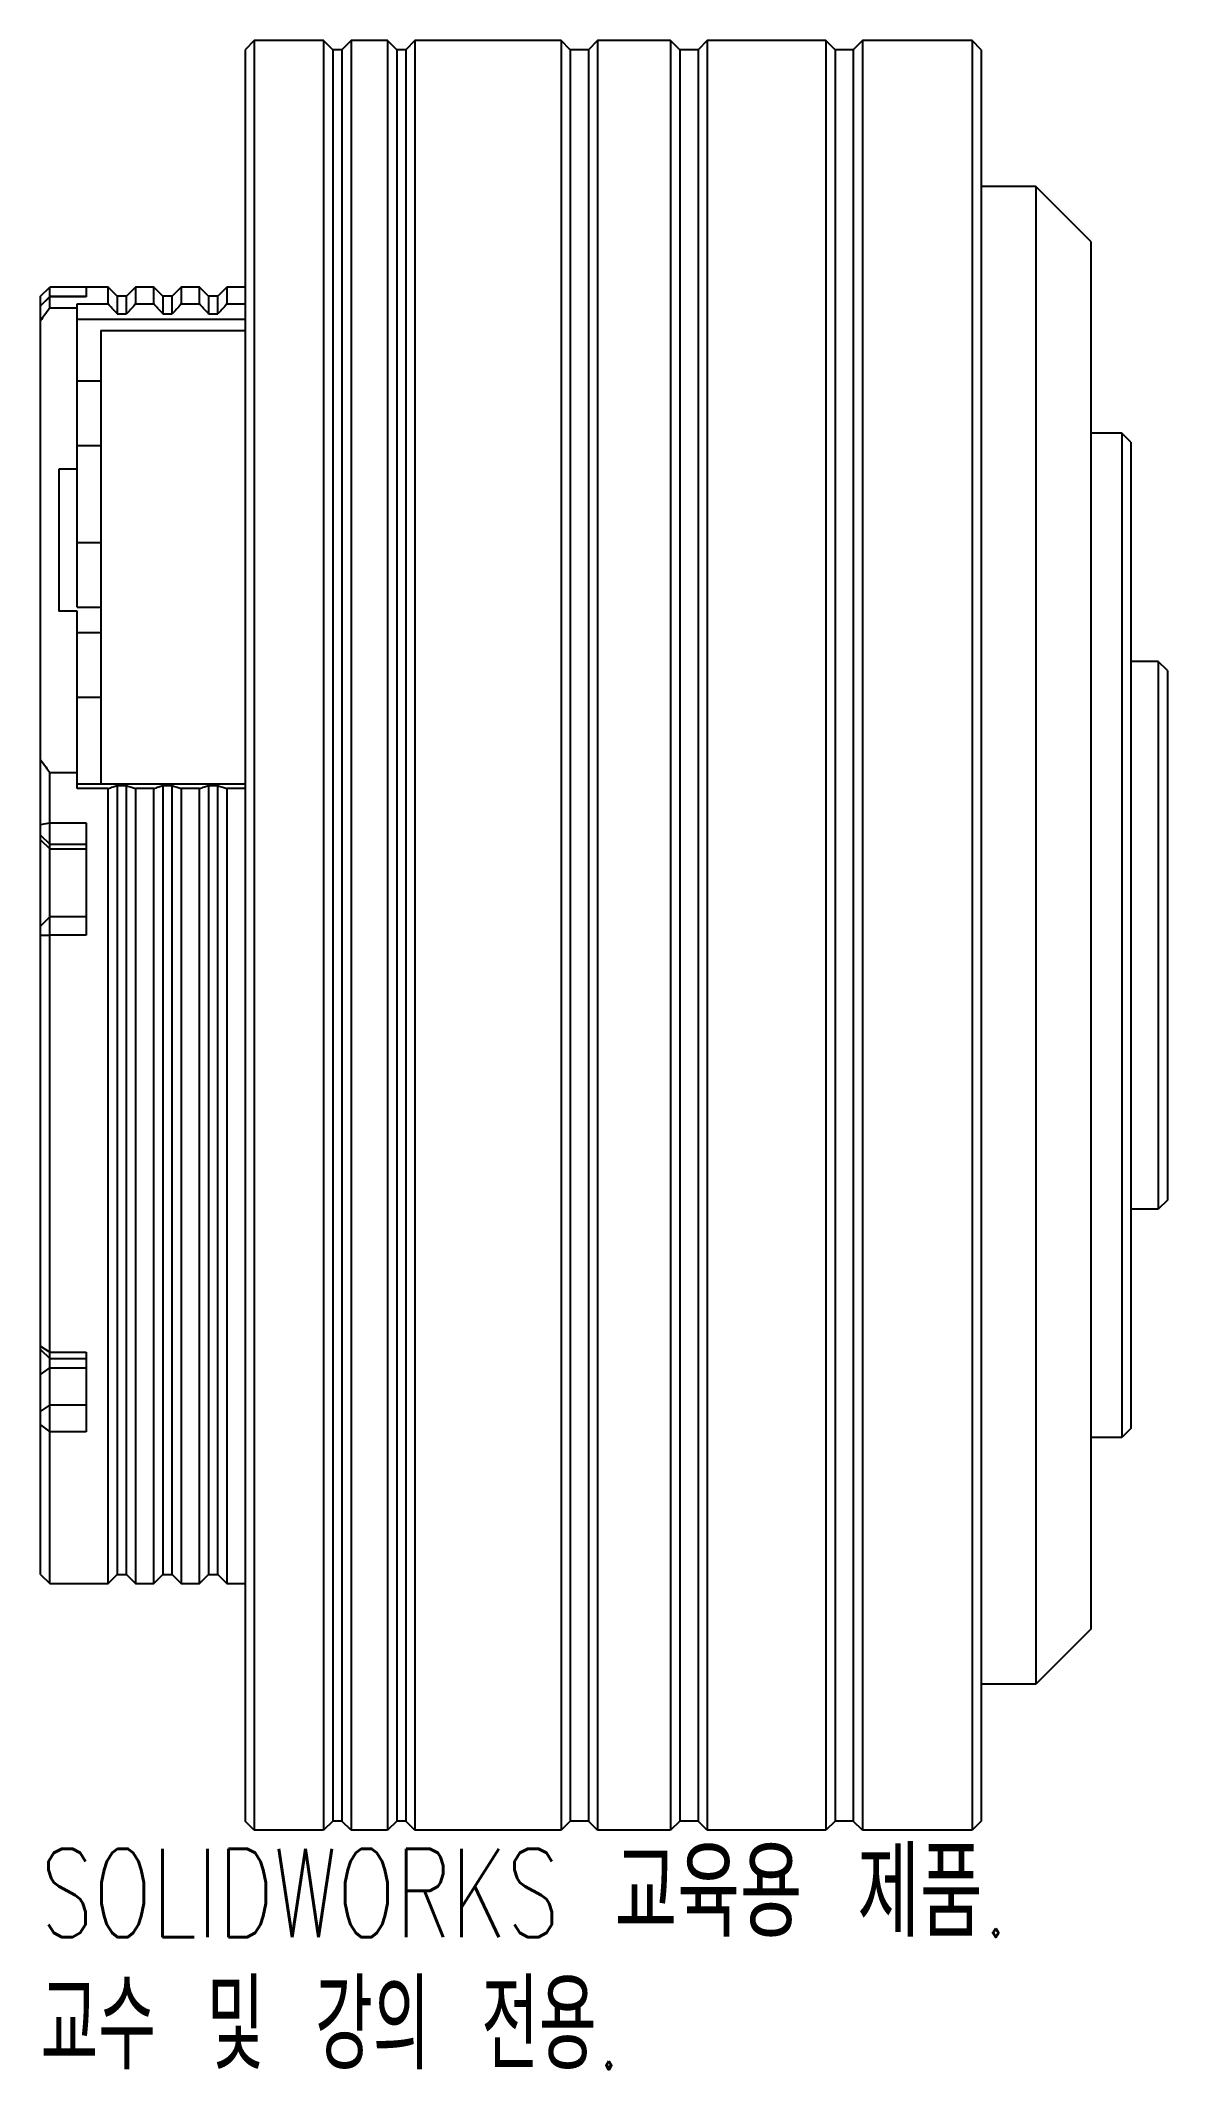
# Paper-space layout '_윗면' of a CAD drawing. Header units: metres. Extents: x -0.062 to 0, y -0.062 to 0.049.
import ezdxf

# ---------------------------------------------------------------- set-up
doc = ezdxf.new("R2010")
doc.units = ezdxf.units.M
doc.styles.add('SLDTEXTSTYLE0', font='TXT', dxfattribs={"width": 0.7, "bigfont": 'bigfont'})
doc.styles.add('SLDTEXTSTYLE1', font='TXT', dxfattribs={"width": 0.645455, "bigfont": 'bigfont'})

psp = doc.layouts.new('_윗면')

# ---------------------------------------------------------------- linework, layer by layer
at = {"color": 7, "linetype": 'Continuous', "lineweight": 25}
for p, q in [((-0.05, 0.049), (-0.0505, 0.0485)), ((-0.05, 0.049), (-0.05, -0.049)), ((-0.0462, 0.049), (-0.05, 0.049)), ((-0.0457, 0.0485), (-0.0462, 0.049)), ((-0.0462, 0.049), (-0.0462, -0.049)), ((-0.0447, 0.049), (-0.0452, 0.0485)), ((-0.0427, 0.049), (-0.0447, 0.049)), ((-0.0447, 0.049), (-0.0447, -0.049)), ((-0.0427, 0.049), (-0.0427, -0.049)), ((-0.0422, 0.0485), (-0.0427, 0.049)), ((-0.0412, 0.049), (-0.0417, 0.0485)), ((-0.0332, 0.049), (-0.0412, 0.049)), ((-0.0412, 0.049), (-0.0412, -0.049)), ((-0.0327, 0.0485), (-0.0332, 0.049)), ((-0.0332, 0.049), (-0.0332, -0.049)), ((-0.0312, 0.049), (-0.0317, 0.0485)), ((-0.0312, 0.049), (-0.0312, -0.049)), ((-0.0272, 0.049), (-0.0312, 0.049)), ((-0.0267, 0.0485), (-0.0272, 0.049)), ((-0.0272, 0.049), (-0.0272, -0.049)), ((-0.0252, 0.049), (-0.0257, 0.0485)), ((-0.0187, 0.049), (-0.0252, 0.049)), ((-0.0252, 0.049), (-0.0252, -0.049)), ((-0.0187, 0.049), (-0.0187, -0.049)), ((-0.0182, 0.0485), (-0.0187, 0.049)), ((-0.0167, 0.049), (-0.0172, 0.0485)), ((-0.0107, 0.049), (-0.0167, 0.049)), ((-0.0167, 0.049), (-0.0167, -0.049)), ((-0.0102, 0.0485), (-0.0107, 0.049)), ((-0.0107, 0.049), (-0.0107, -0.049)), ((-0.0505, 0.0485), (-0.0505, -0.0485)), ((-0.0457, 0.0485), (-0.0457, -0.0485)), ((-0.0452, 0.0485), (-0.0457, 0.0485)), ((-0.0452, 0.0485), (-0.0452, -0.0485)), ((-0.0422, 0.0485), (-0.0422, -0.0485)), ((-0.0417, 0.0485), (-0.0422, 0.0485)), ((-0.0417, 0.0485), (-0.0417, -0.0485)), ((-0.0327, 0.0485), (-0.0327, -0.0485)), ((-0.0317, 0.0485), (-0.0327, 0.0485)), ((-0.0317, 0.0485), (-0.0317, -0.0485)), ((-0.0267, 0.0485), (-0.0267, -0.0485)), ((-0.0257, 0.0485), (-0.0267, 0.0485)), ((-0.0257, 0.0485), (-0.0257, -0.0485)), ((-0.0182, 0.0485), (-0.0182, -0.0485)), ((-0.0172, 0.0485), (-0.0182, 0.0485)), ((-0.0172, 0.0485), (-0.0172, -0.0485)), ((-0.0102, 0.0485), (-0.0102, -0.0485)), ((-0.0072, 0.041), (-0.0102, 0.041)), ((-0.0042, 0.038), (-0.0072, 0.041)), ((-0.0072, 0.041), (-0.0072, -0.041)), ((-0.0042, 0.038), (-0.0042, -0.038)), ((-0.0617, 0.035), (-0.0612, 0.0355)), ((-0.0617, -0.035), (-0.0617, 0.035)), ((-0.0612, 0.03498), (-0.0617, 0.03448)), ((-0.0617, 0.03447), (-0.0612, 0.03496)), ((-0.058, 0.0355), (-0.0612, 0.0355)), ((-0.0612, 0.03436), (-0.0612, 0.0355)), ((-0.0592, 0.03498), (-0.0612, 0.03498)), ((-0.0592, 0.03496), (-0.0612, 0.03496)), ((-0.0597, 0.03458), (-0.058, 0.03458)), ((-0.0597, 0.01797), (-0.0597, 0.03458)), ((-0.0592, 0.0355), (-0.0592, 0.03496)), ((-0.0575, 0.035), (-0.058, 0.0355)), ((-0.058, 0.03458), (-0.058, 0.0355)), ((-0.057, 0.035), (-0.0575, 0.035)), ((-0.0575, 0.035), (-0.0575, 0.03403)), ((-0.0565, 0.0355), (-0.057, 0.035)), ((-0.057, 0.03403), (-0.057, 0.035)), ((-0.0555, 0.0355), (-0.0565, 0.0355)), ((-0.0565, 0.0355), (-0.0565, 0.03458)), ((-0.0565, 0.03458), (-0.0555, 0.03458)), ((-0.055, 0.035), (-0.0555, 0.0355)), ((-0.0555, 0.03458), (-0.0555, 0.0355)), ((-0.0545, 0.035), (-0.055, 0.035)), ((-0.055, 0.035), (-0.055, 0.03403)), ((-0.054, 0.0355), (-0.0545, 0.035)), ((-0.0545, 0.03403), (-0.0545, 0.035)), ((-0.053, 0.0355), (-0.054, 0.0355)), ((-0.054, 0.0355), (-0.054, 0.03458)), ((-0.054, 0.03458), (-0.053, 0.03458)), ((-0.0525, 0.035), (-0.053, 0.0355)), ((-0.053, 0.03458), (-0.053, 0.0355)), ((-0.052, 0.035), (-0.0525, 0.035)), ((-0.0525, 0.035), (-0.0525, 0.03403)), ((-0.0515, 0.0355), (-0.052, 0.035)), ((-0.052, 0.03403), (-0.052, 0.035)), ((-0.0505, 0.0355), (-0.0515, 0.0355)), ((-0.0515, 0.0355), (-0.0515, 0.03458)), ((-0.0515, 0.03458), (-0.0505, 0.03458)), ((-0.0612, 0.03436), (-0.0597, 0.03436)), ((-0.0597, 0.03374), (-0.0505, 0.03374)), ((-0.0575, 0.03403), (-0.057, 0.03403)), ((-0.055, 0.03403), (-0.0545, 0.03403)), ((-0.0525, 0.03403), (-0.052, 0.03403)), ((-0.0584, 0.03312), (-0.0505, 0.03312)), ((-0.0584, 0.03312), (-0.0584, 0.00828)), ((-0.0584, 0.03035), (-0.0597, 0.03035)), ((-0.0584, 0.02681), (-0.0597, 0.02681)), ((-0.0025, 0.0275), (-0.0042, 0.0275)), ((-0.0025, 0.0275), (-0.0025, -0.0275)), ((-0.002, 0.027), (-0.0025, 0.0275)), ((-0.002, 0.027), (-0.002, -0.027)), ((-0.0607, 0.02553), (-0.0607, 0.01775)), ((-0.0597, 0.02553), (-0.0607, 0.02553)), ((-0.0597, 0.02151), (-0.0584, 0.02151)), ((-0.0597, 0.01797), (-0.0584, 0.01797)), ((-0.0597, 0.01775), (-0.0607, 0.01775)), ((-0.0597, 0.00804), (-0.0597, 0.01775)), ((-0.0584, 0.01656), (-0.0597, 0.01656)), ((-0.0005, 0.015), (-0.002, 0.015)), ((-0.0005, 0.015), (-0.0005, -0.015)), ((0, 0.0145), (-0.0005, 0.015)), ((0, 0.0145), (0, -0.0145)), ((-0.0584, 0.01302), (-0.0597, 0.01302)), ((-0.0612, -0.0355), (-0.0612, 0.00891)), ((-0.0612, 0.00891), (-0.0597, 0.00891)), ((-0.0505, 0.00828), (-0.0597, 0.00828)), ((-0.058, 0.00804), (-0.0597, 0.00804)), ((-0.058, -0.0355), (-0.058, 0.00804)), ((-0.0575, 0.0082), (-0.0575, -0.035)), ((-0.0575, 0.0082), (-0.057, 0.0082)), ((-0.057, -0.035), (-0.057, 0.0082)), ((-0.0565, 0.00804), (-0.0565, -0.0355)), ((-0.0555, 0.00804), (-0.0565, 0.00804)), ((-0.0555, -0.0355), (-0.0555, 0.00804)), ((-0.055, 0.0082), (-0.055, -0.035)), ((-0.055, 0.0082), (-0.0545, 0.0082)), ((-0.0545, -0.035), (-0.0545, 0.0082)), ((-0.054, 0.00804), (-0.054, -0.0355)), ((-0.053, 0.00804), (-0.054, 0.00804)), ((-0.053, -0.0355), (-0.053, 0.00804)), ((-0.0525, 0.0082), (-0.0525, -0.035)), ((-0.0525, 0.0082), (-0.052, 0.0082)), ((-0.052, -0.035), (-0.052, 0.0082)), ((-0.0515, 0.00804), (-0.0515, -0.0355)), ((-0.0505, 0.00804), (-0.0515, 0.00804)), ((-0.0617, 0.00607), (-0.0612, 0.00616)), ((-0.0612, 0.00616), (-0.0592, 0.00616)), ((-0.0592, 0.00616), (-0.0592, 0.00001)), ((-0.0617, 0.00549), (-0.0612, 0.00499)), ((-0.0617, 0.00524), (-0.0612, 0.00474)), ((-0.0612, 0.00499), (-0.0592, 0.00499)), ((-0.0612, 0.00474), (-0.0592, 0.00474)), ((-0.0612, 0.00101), (-0.0617, 0.00051)), ((-0.0617, 0.00001), (-0.0612, 0.00001)), ((-0.0592, 0.00101), (-0.0612, 0.00101)), ((-0.0005, -0.015), (-0.002, -0.015)), ((0, -0.0145), (-0.0005, -0.015)), ((-0.0617, -0.0225), (-0.0612, -0.02282)), ((-0.0617, -0.02268), (-0.0612, -0.02318)), ((-0.0612, -0.02282), (-0.0592, -0.02282)), ((-0.0612, -0.02318), (-0.0592, -0.02318)), ((-0.0592, -0.02282), (-0.0592, -0.02719)), ((-0.0617, -0.02404), (-0.0612, -0.02369)), ((-0.0612, -0.02369), (-0.0592, -0.02369)), ((-0.0617, -0.02607), (-0.0612, -0.02572)), ((-0.0592, -0.02572), (-0.0612, -0.02572)), ((-0.0617, -0.02681), (-0.0612, -0.02719)), ((-0.0592, -0.02719), (-0.0612, -0.02719)), ((-0.0025, -0.0275), (-0.0042, -0.0275)), ((-0.002, -0.027), (-0.0025, -0.0275)), ((-0.0617, -0.035), (-0.0612, -0.0355)), ((-0.0612, -0.0355), (-0.058, -0.0355)), ((-0.058, -0.0355), (-0.0575, -0.035)), ((-0.0575, -0.035), (-0.057, -0.035)), ((-0.057, -0.035), (-0.0565, -0.0355)), ((-0.0565, -0.0355), (-0.0555, -0.0355)), ((-0.0555, -0.0355), (-0.055, -0.035)), ((-0.055, -0.035), (-0.0545, -0.035)), ((-0.0545, -0.035), (-0.054, -0.0355)), ((-0.054, -0.0355), (-0.053, -0.0355)), ((-0.053, -0.0355), (-0.0525, -0.035)), ((-0.0525, -0.035), (-0.052, -0.035)), ((-0.052, -0.035), (-0.0515, -0.0355)), ((-0.0515, -0.0355), (-0.0505, -0.0355)), ((-0.0042, -0.038), (-0.0072, -0.041)), ((-0.0072, -0.041), (-0.0102, -0.041)), ((-0.05, -0.049), (-0.0505, -0.0485)), ((-0.0457, -0.0485), (-0.0462, -0.049)), ((-0.0452, -0.0485), (-0.0457, -0.0485)), ((-0.0447, -0.049), (-0.0452, -0.0485)), ((-0.0422, -0.0485), (-0.0427, -0.049)), ((-0.0417, -0.0485), (-0.0422, -0.0485)), ((-0.0412, -0.049), (-0.0417, -0.0485)), ((-0.0327, -0.0485), (-0.0332, -0.049)), ((-0.0317, -0.0485), (-0.0327, -0.0485)), ((-0.0312, -0.049), (-0.0317, -0.0485)), ((-0.0267, -0.0485), (-0.0272, -0.049)), ((-0.0257, -0.0485), (-0.0267, -0.0485)), ((-0.0252, -0.049), (-0.0257, -0.0485)), ((-0.0182, -0.0485), (-0.0187, -0.049)), ((-0.0172, -0.0485), (-0.0182, -0.0485)), ((-0.0167, -0.049), (-0.0172, -0.0485)), ((-0.0102, -0.0485), (-0.0107, -0.049)), ((-0.0462, -0.049), (-0.05, -0.049)), ((-0.0427, -0.049), (-0.0447, -0.049)), ((-0.0332, -0.049), (-0.0412, -0.049)), ((-0.0272, -0.049), (-0.0312, -0.049)), ((-0.0187, -0.049), (-0.0252, -0.049)), ((-0.0107, -0.049), (-0.0167, -0.049))]:
    psp.add_line(p, q, dxfattribs=at)
at = {"color": 7, "linetype": 'Continuous', "lineweight": 25, "flags": 128}
psp.add_lwpolyline([(-0.0592, 0.00001), (-0.06032, 0.00001), (-0.0612, 0.00001)], dxfattribs=at)
at = {"color": 7, "linetype": 'Continuous', "lineweight": 25}
for points, knots in [([(-0.0575, 0.03403), (-0.05759, 0.03413), (-0.05776, 0.03431), (-0.05793, 0.0345), (-0.058, 0.03458)], [0, 0, 0, 0, 0.557624, 1, 1, 1, 1]), ([(-0.0565, 0.03458), (-0.05659, 0.03447), (-0.05676, 0.03429), (-0.05693, 0.03411), (-0.057, 0.03403)], [0, 0, 0, 0, 0.562332, 1, 1, 1, 1]), ([(-0.055, 0.03403), (-0.05509, 0.03413), (-0.05526, 0.03431), (-0.05543, 0.0345), (-0.0555, 0.03458)], [0, 0, 0, 0, 0.557625, 1, 1, 1, 1]), ([(-0.054, 0.03458), (-0.05409, 0.03447), (-0.05426, 0.03429), (-0.05443, 0.03411), (-0.0545, 0.03403)], [0, 0, 0, 0, 0.562331, 1, 1, 1, 1]), ([(-0.0525, 0.03403), (-0.05259, 0.03413), (-0.05276, 0.03431), (-0.05293, 0.0345), (-0.053, 0.03458)], [0, 0, 0, 0, 0.557626, 1, 1, 1, 1]), ([(-0.0515, 0.03458), (-0.05159, 0.03447), (-0.05176, 0.03429), (-0.05193, 0.03411), (-0.052, 0.03403)], [0, 0, 0, 0, 0.56233, 1, 1, 1, 1]), ([(-0.0612, 0.03436), (-0.0613, 0.03423), (-0.06146, 0.03399), (-0.06163, 0.03376), (-0.0617, 0.03365)], [0, 0, 0, 0, 0.5634077, 1, 1, 1, 1]), ([(-0.0617, 0.00962), (-0.06161, 0.00949), (-0.06144, 0.00925), (-0.06127, 0.00901), (-0.0612, 0.00891)], [0, 0, 0, 0, 0.556601, 1, 1, 1, 1]), ([(-0.058, 0.00804), (-0.05791, 0.00807), (-0.05774, 0.00812), (-0.05757, 0.00818), (-0.0575, 0.0082)], [0, 0, 0, 0, 0.5623329, 1, 1, 1, 1]), ([(-0.057, 0.0082), (-0.05691, 0.00817), (-0.05674, 0.00812), (-0.05657, 0.00806), (-0.0565, 0.00804)], [0, 0, 0, 0, 0.557624, 1, 1, 1, 1]), ([(-0.0555, 0.00804), (-0.05541, 0.00807), (-0.05524, 0.00812), (-0.05507, 0.00818), (-0.055, 0.0082)], [0, 0, 0, 0, 0.562332, 1, 1, 1, 1]), ([(-0.0545, 0.0082), (-0.05441, 0.00817), (-0.05424, 0.00812), (-0.05407, 0.00806), (-0.054, 0.00804)], [0, 0, 0, 0, 0.557625, 1, 1, 1, 1]), ([(-0.053, 0.00804), (-0.05291, 0.00807), (-0.05274, 0.00812), (-0.05257, 0.00818), (-0.0525, 0.0082)], [0, 0, 0, 0, 0.562331, 1, 1, 1, 1]), ([(-0.052, 0.0082), (-0.05191, 0.00817), (-0.05174, 0.00812), (-0.05157, 0.00806), (-0.0515, 0.00804)], [0, 0, 0, 0, 0.557626, 1, 1, 1, 1])]:
    psp.add_open_spline(points, degree=3, knots=knots, dxfattribs=at)

# ---------------------------------------------------------------- texts
at = {"color": 7, "linetype": 'Continuous', "char_height": 0.0048336, "attachment_point": 1}
for s, insert, style in [('SOLIDWORKS 교육용 제품.', (-0.0617, -0.05002), 'SLDTEXTSTYLE0'), ('교수 및 강의 전용.', (-0.0617, -0.05727), 'SLDTEXTSTYLE1')]:
    psp.add_mtext(s, dxfattribs=dict(at, insert=insert, style=style))

doc.saveas('drawing.dxf')
